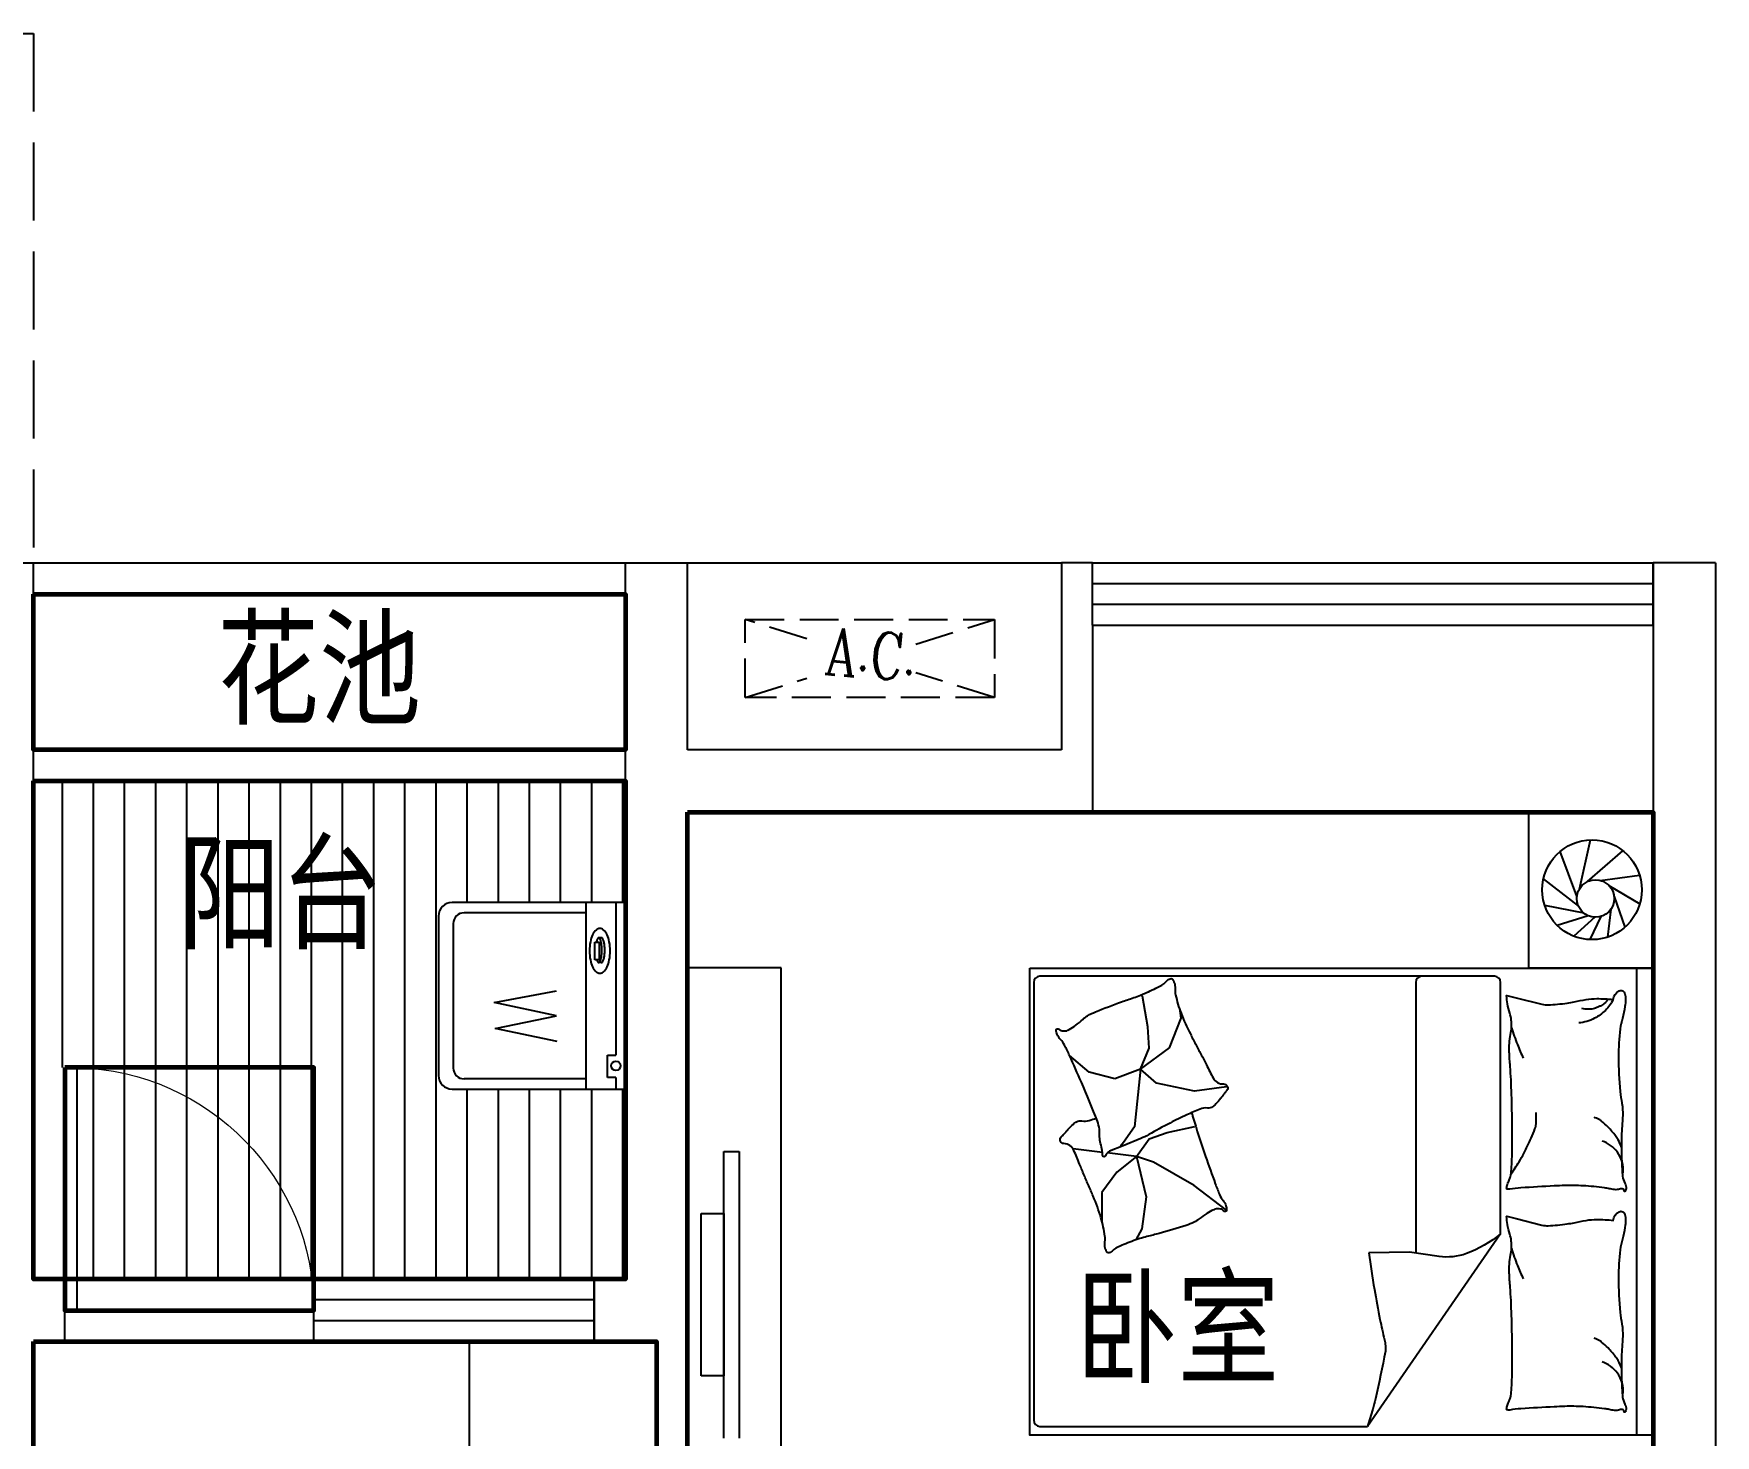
# Model space of a CAD drawing. Extents: x -555681 to -532641, y -677327 to -662427.
# Drawn here: x -539541 to -534141, y -666929 to -662427 of the extents above; entities that cross this region are included whole.
import ezdxf
from ezdxf.enums import TextEntityAlignment as Align

# ---------------------------------------------------------------- set-up
doc = ezdxf.new("R2010")
doc.units = 0
doc.header["$LTSCALE"] = 1000
doc.header["$MEASUREMENT"] = 0
doc.linetypes.add('DASH', pattern=[0.35, 0.25, -0.1])
doc.layers.get('0').update_dxf_attribs({"linetype": 'CONTINUOUS'})
for name, color, linetype in [('F', 8, 'CONTINUOUS'), ('FUR', 8, 'CONTINUOUS'), ('FURNITURE', 8, 'CONTINUOUS'), ('Furniture(家具)', 8, 'CONTINUOUS'), ('KT', 5, 'DASH'), ('PUB_TEXT', 7, 'CONTINUOUS'), ('WALL', 2, 'CONTINUOUS'), ('WINDOW', 4, 'CONTINUOUS'), ('屋顶轮廓阳台', 5, 'CONTINUOUS')]:
    doc.layers.add(name, color=color, linetype=linetype)
for name, color, linetype, lineweight in [('GT_卧室', 1, 'CONTINUOUS', 60), ('GT_厨房', 4, 'CONTINUOUS', 60), ('GT_花园', 74, 'CONTINUOUS', 60), ('GT_门', 120, 'CONTINUOUS', 60), ('GT_阳台', 6, 'CONTINUOUS', 60)]:
    doc.layers.add(name, color=color, linetype=linetype, lineweight=lineweight)
doc.styles.add('COMPLEX', font='COMPLEX')
doc.styles.add('DIM_FONT', font='ZBTXT.shx', dxfattribs={"width": 0.8})
doc.styles.add('黑体', font='simhei.ttf')

msp = doc.modelspace()

# ---------------------------------------------------------------- linework, layer by layer
for p, q in [((-536140.9, -664127.4), (-534340.9, -664127.4)), ((-536140.9, -664327.4), (-536140.9, -664127.4)), ((-534340.9, -664327.4), (-534340.9, -664127.4)), ((-534340.9, -664194.1), (-536140.9, -664194.1)), ((-534340.9, -664260.8), (-536140.9, -664260.8)), ((-536140.9, -664327.4), (-534340.9, -664327.4)), ((-534585.3, -665197.4), (-534639, -665053.7)), ((-534577.5, -665174.5), (-534542, -665016.8)), ((-534551.4, -665150.6), (-534437.8, -665051.3)), ((-534579.3, -665229.4), (-534693.1, -665141.8)), ((-534510.5, -665146.8), (-534384, -665130)), ((-534483, -665162.8), (-534383.4, -665221.8)), ((-537640.9, -665218.1), (-538197.5, -665218.1)), ((-537766.4, -665816.8), (-537766.4, -665218.1)), ((-537672, -665218.1), (-537672, -665707.7)), ((-537640.9, -665218.1), (-537640.9, -665816.8)), ((-534466.1, -665198.1), (-534431.4, -665297.1)), ((-538240.9, -665261.4), (-538240.9, -665773.4)), ((-537766.1, -665250.8), (-538158.6, -665250.8)), ((-534562.5, -665252.3), (-534688.9, -665226.9)), ((-534549.1, -665260.1), (-534648.8, -665291.2)), ((-534528, -665264.8), (-534595.6, -665326)), ((-534508.9, -665262.4), (-534544.4, -665336.7)), ((-534476.8, -665239.5), (-534487.3, -665329)), ((-538193.3, -665285.5), (-538193.3, -665749.4)), ((-537717.3, -665331.1), (-537726.4, -665331.1)), ((-537738.9, -665401.6), (-537738.9, -665345.5)), ((-537738.9, -665345.5), (-537724.5, -665345.5)), ((-537724.5, -665345.5), (-537724.5, -665401.6)), ((-537724.5, -665401.6), (-537738.9, -665401.6)), ((-537716.3, -665410.7), (-537726.4, -665410.6)), ((-534394.3, -665428.4), (-534394.3, -666928.4)), ((-536329.7, -665474.3), (-536329.7, -666880)), ((-534850.4, -665454.3), (-536309.7, -665454.3)), ((-535103, -665474.3), (-535103, -666343.7)), ((-534830.4, -666281.9), (-534830.4, -665474.3)), ((-538061.7, -665539), (-537861.5, -665501.8)), ((-537861.5, -665581.4), (-538061.7, -665539)), ((-535980, -665518.7), (-535986.5, -665515.4)), ((-535962.9, -665616.8), (-535980, -665518.7)), ((-538059, -665622.5), (-537861.5, -665581.4)), ((-535894.1, -665683.9), (-535856.3, -665589.3)), ((-535856.3, -665589.3), (-535859.7, -665565.2)), ((-537860.2, -665663.6), (-538059, -665622.5)), ((-535959.4, -665685.6), (-535962.9, -665616.8)), ((-537697.8, -665707.7), (-537671.3, -665707.7)), ((-537697.8, -665779.9), (-537697.8, -665707.7)), ((-536152, -665763), (-536214.5, -665709.4)), ((-535986.9, -665752.7), (-535894.1, -665683.9)), ((-535986.9, -665752.7), (-535959.4, -665685.6)), ((-536069.4, -665783.7), (-536152, -665763)), ((-535986.9, -665752.7), (-536069.4, -665783.7)), ((-535986.9, -665752.7), (-536005.8, -665938.5)), ((-535935.4, -665797.4), (-535986.9, -665752.7)), ((-538197.5, -665816.8), (-537640.9, -665816.8)), ((-537766.1, -665784.1), (-538158.6, -665784.1)), ((-537671.3, -665779.9), (-537697.8, -665779.9)), ((-537672, -665779.9), (-537672, -665816.8)), ((-535813.3, -665823.2), (-535935.4, -665797.4)), ((-535710.2, -665809.5), (-535813.3, -665823.2)), ((-536005.8, -665938.5), (-536041.9, -665988.4)), ((-535999.9, -666033.9), (-535958.5, -665976.6)), ((-535958.5, -665976.6), (-535901.2, -665956.8)), ((-535901.2, -665956.8), (-535812.3, -665937.1)), ((-536108.8, -666020.3), (-536203.4, -666008.5)), ((-535999.9, -666033.9), (-536094.1, -666022.1)), ((-535999.9, -666033.9), (-536063.2, -666083.3)), ((-536041.9, -665988.4), (-536050.5, -666000.4)), ((-535944.6, -666051.7), (-535999.9, -666033.9)), ((-535999.9, -666033.9), (-535968.3, -666162.4)), ((-536063.2, -666083.3), (-536110.6, -666148.6)), ((-535814.3, -666126.8), (-535944.6, -666051.7)), ((-535710.3, -666206), (-535814.3, -666126.8)), ((-536110.6, -666148.6), (-536110.6, -666241.5)), ((-535968.3, -666162.4), (-535982.2, -666265.2)), ((-535982.2, -666265.2), (-536002.2, -666301.2)), ((-534830.4, -666281.9), (-535257.8, -666900)), ((-538640.9, -666427.4), (-537740.9, -666427.4)), ((-538640.9, -666627.4), (-538640.9, -666427.4)), ((-537740.9, -666627.4), (-537740.9, -666427.4)), ((-537740.9, -666494.1), (-538640.9, -666494.1)), ((-537740.9, -666560.8), (-538640.9, -666560.8)), ((-538640.9, -666627.4), (-537740.9, -666627.4)), ((-536309.7, -666900), (-535257.8, -666900))]:
    msp.add_line(p, q)
at = {"extrusion": (0, 0, -1)}
for p, q in [((-539400.9, -665747.4), (-539440.9, -665747.4)), ((-539440.9, -666527.4), (-539440.9, -665747.4)), ((-539400.9, -666527.4), (-539400.9, -665747.4)), ((-539440.9, -666527.4), (-539400.9, -666527.4))]:
    msp.add_line(p, q, dxfattribs=at)
msp.add_lwpolyline([(-536341.9, -665428.4), (-534341.9, -665428.4), (-534341.9, -666928.4), (-536341.9, -666928.4)], close=True)
msp.add_lwpolyline([(-535925.1, -665486.6, 0.101392), (-535901.1, -665467.9, -0.223768), (-535888.1, -665462.1, -0.25558), (-535883.3, -665464.8, -0.081563), (-535877, -665480.1, -0.071805), (-535875.6, -665497.1, 0.069985), (-535874.2, -665514.6, 0.03546), (-535856.7, -665573, 0.029432), (-535826.7, -665639.9, 0.001554), (-535809.8, -665672.1, -0.00152), (-535792.6, -665704.9, -0.004735), (-535775.3, -665738.9, 0.00382), (-535753.9, -665781.2, 0.296001), (-535720, -665800.5, -0.649774), (-535709.4, -665821.2, -0.02319), (-535713.6, -665826.1, 0.0288), (-535717, -665830, 0.005727), (-535722.3, -665837, -0.004358), (-535729.2, -665846.2, -0.027528), (-535744.7, -665864.5, -0.046214), (-535755.4, -665873.9, -0.194121), (-535771.9, -665878, 0.133719), (-535795.7, -665881, 0.011505), (-535838.1, -665899.6, 0.008882), (-535891.9, -665925.9, 0.012426), (-535960.3, -665963.1, -0.033612), (-535986.1, -665975.7), (-536042.4, -665998.7), (-536085.9, -666016.5, 0.224341), (-536099.2, -666031, -0.722772), (-536108, -666031.2, -0.103513), (-536108.5, -666027.5, 0.053465), (-536108.8, -666020.2, 0.030109), (-536113.4, -665997.2, -0.031436), (-536117.8, -665975.1, -0.05324), (-536118.3, -665959.9, 0.05518), (-536118.7, -665945.4, 0.056271), (-536125.3, -665920, 0.0108), (-536176.7, -665794.3, 0.00456), (-536214.5, -665709.4, 0.01125), (-536230.9, -665675.5, 0.069394), (-536243.5, -665657.6, -0.079756), (-536254.1, -665641.8, -0.106399), (-536257.3, -665627.3, -0.328642), (-536254.3, -665623, -0.299547), (-536247.6, -665624.9, 0.189917), (-536238.4, -665629.7, 0.033518), (-536228.1, -665630.1, 0.075627), (-536223.5, -665629.3, 0.053489), (-536215.9, -665625.7, 0.017838), (-536194.9, -665611.9, 0.038394), (-536172.1, -665592.9, -0.059529), (-536156.8, -665581.3, -0.035943), (-536131.5, -665568.8, -0.011245), (-536047.3, -665536.6, -0.006203), (-536008.7, -665523.3, 0.010783), (-535986.5, -665515.4, 0.019485), (-535973.6, -665510, 0.005062)], format="xyb", close=True)
for points in [[(-534468.7, -665529.4, -0.263368), (-534449.9, -665501.5, -0.494818), (-534431.2, -665510.6, -0.049225), (-534429.4, -665528.3, -0.036831), (-534431.2, -665552, -0.031893), (-534439.3, -665589.9, 0.035782), (-534446.3, -665623.8, 0.032941), (-534452.2, -665713.5, 0.026564), (-534446.3, -665824.7, 0.017905), (-534440.9, -665862.2, -0.033397), (-534438.7, -665882.5, -0.03204), (-534439.4, -665919.5, 0.018442), (-534442.4, -665983.9, 0.010837), (-534441.7, -666048.6, 0.014624), (-534438.7, -666096.5, 0.111249), (-534431.4, -666119.1, -0.153708), (-534427.4, -666136, -0.076444), (-534429.1, -666143.4, -0.215512), (-534431.2, -666145.4, -0.585858), (-534434.2, -666142.7, 0.363489), (-534436.8, -666137.8, 0.191716), (-534448.3, -666137.8, -0.129675), (-534464.9, -666139.7, -0.01735), (-534481.7, -666136.7, 0.019326), (-534496.8, -666134.1, 0.018818), (-534565.2, -666127.5, 0.021828), (-534624.5, -666126.6, 0.006204), (-534658.3, -666128, 0.001963), (-534765.2, -666134.1, 0.028341), (-534801.3, -666138.4, -0.117014), (-534810.2, -666137.8, -0.36606), (-534811.2, -666136.4, -0.03973), (-534808.4, -666122.8, -0.048309), (-534802.9, -666109.1, 0.062981), (-534799, -666098.4, 0.04058), (-534795.6, -666075, 0.014345), (-534793.3, -666008.3, 0.005484), (-534794.1, -665882.8, 0.007153), (-534797.1, -665786.7, 0.008762), (-534799.8, -665744.1, -0.008153), (-534802.7, -665698.4, -0.06251), (-534798.3, -665641.3, 0.078669), (-534796.3, -665595.7, 0.047825), (-534801, -665573.3, -0.034494), (-534808.4, -665542.6, -0.023571), (-534811.4, -665517.2, -0.510228), (-534810.2, -665516.3), (-534780.2, -665523.8), (-534697.6, -665544.4, 0.073041), (-534678.1, -665546.4, 0.023305), (-534616.9, -665540.7, 0.018299), (-534594.1, -665536.6, -0.01097), (-534556.1, -665529.3, -0.042281), (-534521.8, -665526.4, -0.027201), (-534468.4, -665529.3)], [(-534468.7, -665529.2, -0.077379), (-534494, -665564, -0.077379), (-534528.7, -665589.5, -0.047525), (-534553.4, -665599.4, -0.047525), (-534579.4, -665604.5)], [(-534484.7, -665527.8, -0.05369), (-534497.7, -665542, -0.070312), (-534510, -665550.1, -0.015448), (-534518.5, -665553.8, -0.013244), (-534528.7, -665557.6, -0.082127), (-534546.8, -665560.6, -0.064164), (-534570, -665557.6)], [(-534795.6, -665619.8, 0.009729), (-534786.5, -665647.1, 0.009729), (-534776.5, -665674, 0.007971), (-534767.4, -665695.8, 0.007971), (-534757.7, -665717.2)], [(-535822.3, -665892.4, 0.025626), (-535819.5, -665904, 0.0108), (-535777.9, -666033.3, 0.00456), (-535746.7, -666120.8, 0.01125), (-535733, -666155.9, 0.069394), (-535721.8, -666174.7, -0.079756), (-535712.4, -666191.3, -0.106399), (-535710.3, -666206, -0.328642), (-535713.7, -666210, -0.299547), (-535720.2, -666207.6, 0.189917), (-535729, -666202.1, 0.033518), (-535739.3, -666201, 0.075627), (-535743.9, -666201.4, 0.053489), (-535751.7, -666204.4, 0.017838), (-535773.7, -666216.5, 0.038394), (-535798, -666233.7, -0.059529), (-535814.1, -666244.1, -0.035943), (-535840.3, -666254.7, -0.011245), (-535926.6, -666280.4, -0.006203), (-535966.2, -666290.6, 0.010783), (-535988.9, -666296.8, 0.019485), (-536002.2, -666301.2, 0.005062), (-536052.4, -666320.8, 0.101392), (-536077.7, -666337.6, -0.223768), (-536091.1, -666342.4, -0.25558), (-536095.7, -666339.3, -0.081563), (-536100.8, -666323.6, -0.071805), (-536100.9, -666306.5, 0.069985), (-536101, -666289, 0.03546), (-536114, -666229.4, 0.029432), (-536138.7, -666160.4, 0.001554), (-536153.1, -666127.1, -0.00152), (-536167.7, -666093, -0.004735), (-536182.4, -666057.7, 0.00382), (-536200.5, -666014, 0.296001), (-536232.8, -665992.1, -0.649774), (-536241.8, -665970.6, -0.02319), (-536237.2, -665966.1, 0.0288), (-536233.5, -665962.5, 0.005727), (-536227.7, -665955.9, -0.004358), (-536220.1, -665947.2, -0.027528), (-536203.3, -665930.2, -0.046214), (-536191.8, -665921.7, -0.194121), (-536175.1, -665918.9, 0.133719), (-536151.1, -665917.7, 0.005779), (-536129.1, -665910.2, 0.008882)], [(-534797.1, -666089, 0.016108), (-534770.9, -666050.1, 0.024599), (-534755.8, -666023.3, 0.009477), (-534732.5, -665974.3, 0.015937), (-534720.2, -665944.4, 0.072521), (-534716.6, -665928.1, 0.033339), (-534716.4, -665891.8)], [(-534442.5, -666003.3, 0.027842), (-534453.1, -665979.5, 0.048685), (-534461.2, -665967, 0.023666), (-534485.5, -665939, 0.031223), (-534506.2, -665920, 0.046801), (-534513.9, -665914.9, 0.023191), (-534530.6, -665906.9)], [(-534436.8, -666085.3, 0.088153), (-534440.3, -666050.7, 0.088153), (-534455.6, -666019.5, 0.077547), (-534477.2, -665997.9, 0.077547), (-534504.3, -665983.9)], [(-534468.7, -666238.7, -0.263368), (-534449.9, -666210.7, -0.494818), (-534431.2, -666219.9, -0.049225), (-534429.4, -666237.5, -0.036831), (-534431.2, -666261.2, -0.031893), (-534439.3, -666299.2, 0.035782), (-534446.3, -666333.1, 0.032941), (-534452.2, -666422.7, 0.026564), (-534446.3, -666534, 0.017905), (-534440.9, -666571.5, -0.033397), (-534438.7, -666591.7, -0.03204), (-534439.4, -666628.8, 0.018442), (-534442.4, -666693.1, 0.010837), (-534441.7, -666757.9, 0.014624), (-534438.7, -666805.8, 0.111249), (-534431.4, -666828.3, -0.153708), (-534427.4, -666845.2, -0.076444), (-534429.1, -666852.6, -0.215512), (-534431.2, -666854.6, -0.585858), (-534434.2, -666851.9, 0.363489), (-534436.8, -666847.1, 0.191716), (-534448.3, -666847, -0.129675), (-534464.9, -666849, -0.01735), (-534481.7, -666846, 0.019326), (-534496.8, -666843.3, 0.018818), (-534565.2, -666836.7, 0.021828), (-534624.5, -666835.8, 0.006204), (-534658.3, -666837.2, 0.001963), (-534765.2, -666843.3, 0.028341), (-534801.3, -666847.6, -0.117014), (-534810.2, -666847.1, -0.36606), (-534811.2, -666845.7, -0.03973), (-534808.4, -666832.1, -0.048309), (-534802.9, -666818.3, 0.062981), (-534799, -666807.6, 0.04058), (-534795.6, -666784.2, 0.014345), (-534793.3, -666717.5, 0.005484), (-534794.1, -666592.1, 0.007153), (-534797.1, -666495.9, 0.008762), (-534799.8, -666453.4, -0.008153), (-534802.7, -666407.7, -0.06251), (-534798.3, -666350.5, 0.078669), (-534796.3, -666304.9, 0.047825), (-534801, -666282.6, -0.034494), (-534808.4, -666251.8, -0.023571), (-534811.4, -666226.5, -0.510228), (-534810.2, -666225.5), (-534780.2, -666233), (-534697.6, -666253.7, 0.073041), (-534678.1, -666255.6, 0.023305), (-534616.9, -666249.9, 0.018299), (-534594.1, -666245.9, -0.01097), (-534556.1, -666238.5, -0.042281), (-534521.8, -666235.6, -0.027201), (-534468.4, -666238.5)], [(-534830.4, -666281.9, -0.085272), (-534940.5, -666345.2, -0.124044), (-535028.1, -666354.4), (-535123.5, -666340.8), (-535253.6, -666342.5)], [(-535253.6, -666342.5, 0.007867), (-535235.8, -666460.2, 0.009508), (-535217.8, -666556.9, 0.006616), (-535203.4, -666621.9, -0.023828), (-535200.1, -666640.1, -0.080713), (-535200.6, -666658.7, -0.009591), (-535232.5, -666811.4, -0.013133), (-535241.1, -666844.8, -0.007859), (-535257.8, -666900)], [(-534795.6, -666329, 0.009729), (-534786.5, -666356.3, 0.009729), (-534776.5, -666383.2, 0.007971), (-534767.4, -666405, 0.007971), (-534757.7, -666426.4)], [(-534442.5, -666712.5, 0.027842), (-534453.1, -666688.7, 0.048685), (-534461.2, -666676.2, 0.023666), (-534485.5, -666648.3, 0.031223), (-534506.2, -666629.2, 0.046801), (-534513.9, -666624.1, 0.023191), (-534530.6, -666616.1)], [(-534436.8, -666794.5, 0.088153), (-534440.3, -666760, 0.088153), (-534455.6, -666728.8, 0.077547), (-534477.2, -666707.1, 0.077547), (-534504.3, -666693.1)]]:
    msp.add_lwpolyline(points, format="xyb")
for centre, radius in [((-534537, -665176.9), 160), ((-534525.7, -665204.9), 60), ((-537671.3, -665741.9), 15.2)]:
    msp.add_circle(centre, radius)
for centre, radius, start, end in [((-538197.5, -665261.4), 43.4, 90, 180), ((-538158.6, -665285.5), 34.7, 90, 180), ((-537660.9, -665361.3), 94.1, 155.2655, 169.1967), ((-537699.2, -665343.7), 52, 131.9599, 155.2655), ((-537722.8, -665317.4), 16.5, 90, 131.9599), ((-537699, -665351.7), 35.9, 148.0894, 165.5369), ((-537726.4, -665334.6), 3.5, 90, 148.0894), ((-537726.4, -665334.6), 3.5, 31.9106, 90), ((-537753.9, -665351.7), 35.9, 14.4631, 31.9106), ((-537722.8, -665317.4), 16.5, 48.0401, 90), ((-537717.3, -665334.6), 3.5, 31.9106, 90), ((-537744.8, -665351.7), 35.9, 14.4631, 31.9106), ((-537746.5, -665343.7), 52, 24.7345, 48.0401), ((-537784.8, -665361.3), 94.1, 10.8033, 24.7345), ((-537599.9, -665373), 156.2, 169.1967, 180), ((-537599.9, -665373), 156.2, 180, 190.8033), ((-537654.3, -665363.2), 81.9, 165.5369, 167.5389), ((-537798.5, -665363.2), 81.9, 6.0983, 14.4631), ((-537798.5, -665378.5), 81.9, 345.5369, 353.9017), ((-537870.2, -665370.8), 154, 360, 6.0983), ((-537870.2, -665370.8), 154, 353.9017, 0), ((-537789.4, -665363.2), 81.9, 6.0983, 14.4631), ((-537789.4, -665378.5), 81.9, 345.5369, 353.9017), ((-537861, -665370.8), 154, 0, 6.0983), ((-537861, -665370.8), 154, 353.9017, 360), ((-537845.8, -665373), 156.2, 0, 10.8033), ((-537845.8, -665373), 156.2, 349.1967, 0), ((-537660.9, -665384.6), 94.1, 190.8033, 204.7345), ((-537699.2, -665402.3), 52, 204.7345, 228.0401), ((-537722.8, -665428.6), 16.5, 228.0401, 270), ((-537699, -665390), 35.9, 198.9155, 211.9106), ((-537726.4, -665407.1), 3.5, 211.9106, 270), ((-537726.4, -665407.1), 3.5, 270, 328.0894), ((-537753.9, -665390), 35.9, 328.0894, 345.5369), ((-537722.8, -665428.6), 16.5, 270, 311.9599), ((-537717.3, -665407.1), 3.5, 252.0546, 270), ((-537717.3, -665407.1), 3.5, 270, 328.0894), ((-537744.8, -665390), 35.9, 328.0894, 345.5369), ((-537746.5, -665402.3), 52, 311.9599, 335.2655), ((-537784.8, -665384.6), 94.1, 335.2655, 349.1967), ((-536309.7, -665474.3), 20, 90, 180), ((-535083, -665474.3), 20, 90, 180), ((-534850.4, -665474.3), 20, 0, 90), ((-538158.6, -665749.4), 34.7, 180, 270), ((-538197.5, -665773.4), 43.4, 180, 270), ((-536309.7, -666880), 20, 180, 270)]:
    msp.add_arc(centre, radius, start, end)
at = {"lineweight": 13, "extrusion": (0, 0, -1)}
msp.add_arc((539420.9, -666527.4), 780, 91.4693, 180, dxfattribs=at)
at = {"layer": 'F', "linetype": 'Continuous'}
for p, q in [((-539448.7, -665747.4), (-539448.7, -664827.4)), ((-539348.7, -665750.8), (-539348.7, -664827.4)), ((-539248.7, -665766.7), (-539248.7, -664827.4)), ((-539148.7, -665796.5), (-539148.7, -664827.4)), ((-539048.7, -665842), (-539048.7, -664827.4)), ((-538948.7, -665906.6), (-538948.7, -664827.4)), ((-538848.7, -665997.4), (-538848.7, -664827.4)), ((-538748.7, -666131.8), (-538748.7, -664827.4)), ((-538648.7, -666417.5), (-538648.7, -664827.4)), ((-538548.7, -666427.4), (-538548.7, -664827.4)), ((-538448.7, -666427.4), (-538448.7, -664827.4)), ((-538348.7, -666427.4), (-538348.7, -664827.4)), ((-538248.7, -666427.4), (-538248.7, -664827.4)), ((-538148.7, -665218.1), (-538148.7, -664827.4)), ((-538048.7, -665218.1), (-538048.7, -664827.4)), ((-537948.7, -665218.1), (-537948.7, -664827.4)), ((-537848.7, -665218.1), (-537848.7, -664827.4)), ((-537748.7, -665218.1), (-537748.7, -664827.4)), ((-537648.7, -665218.1), (-537648.7, -664827.4)), ((-539348.7, -666427.4), (-539348.7, -665750.8)), ((-539248.7, -666427.4), (-539248.7, -665766.7)), ((-539148.7, -666427.4), (-539148.7, -665796.5)), ((-538148.7, -666427.4), (-538148.7, -665816.8)), ((-538048.7, -666427.4), (-538048.7, -665816.8)), ((-537948.7, -666427.4), (-537948.7, -665816.8)), ((-537848.7, -666427.4), (-537848.7, -665816.8)), ((-537748.7, -666427.4), (-537748.7, -665816.8)), ((-537648.7, -666427.4), (-537648.7, -665816.8)), ((-539048.7, -666427.4), (-539048.7, -665842)), ((-538948.7, -666427.4), (-538948.7, -665906.6)), ((-538848.7, -666427.4), (-538848.7, -665997.4)), ((-538748.7, -666427.4), (-538748.7, -666131.8)), ((-538648.7, -666427.4), (-538648.7, -666417.5))]:
    msp.add_line(p, q, dxfattribs=at)
at = {"layer": 'FUR'}
for p, q in [((-534340.9, -664927.4), (-534740.9, -664927.4)), ((-534740.9, -664927.4), (-534740.9, -665427.4)), ((-534340.9, -665427.4), (-534340.9, -664927.4)), ((-534740.9, -665427.4), (-534340.9, -665427.4))]:
    msp.add_line(p, q, dxfattribs=at)
at = {"layer": 'FURNITURE'}
msp.add_line((-538140.9, -669427.4), (-538140.9, -666627.4), dxfattribs=at)
at = {"layer": 'Furniture(家具)'}
for p, q in [((-537140.6, -665427.4), (-537440.9, -665427.4)), ((-537440.9, -665427.4), (-537440.9, -667527.4)), ((-537140.6, -667527.4), (-537140.6, -665427.4)), ((-537324.2, -666937.9), (-537324.2, -666016.9)), ((-537324.2, -666016.9), (-537275.5, -666016.9)), ((-537275.5, -666016.9), (-537275.5, -666937.9)), ((-537397.3, -666737.9), (-537397.3, -666216.9)), ((-537397.3, -666216.9), (-537324.2, -666216.9)), ((-537324.2, -666216.9), (-537324.2, -666737.9)), ((-537324.2, -666737.9), (-537397.3, -666737.9))]:
    msp.add_line(p, q, dxfattribs=at)
at = {"layer": 'GT_卧室', "lineweight": 60}
msp.add_lwpolyline([(-537440.9, -664927.4), (-534340.9, -664927.4), (-534340.9, -668027.4), (-536340.9, -668027.4), (-536340.9, -668727.4), (-537440.9, -668727.4), (-537440.9, -664927.4)], close=True, dxfattribs=at)
at = {"layer": 'GT_厨房', "lineweight": 60}
msp.add_lwpolyline([(-539540.9, -666627.4), (-537540.9, -666627.4), (-537540.9, -670027.4), (-539540.9, -670027.4), (-539540.9, -666627.4)], dxfattribs=at)
at = {"layer": 'GT_花园'}
msp.add_lwpolyline([(-539540.9, -664227.4), (-537640.9, -664227.4), (-537640.9, -664727.4), (-539540.9, -664727.4), (-539540.9, -664227.4)], dxfattribs=at)
at = {"layer": 'GT_门', "lineweight": 60}
msp.add_lwpolyline([(-539440.9, -665747.4), (-539440.9, -666527.4), (-538640.9, -666527.4), (-538640.9, -665747.4), (-539440.9, -665747.4)], dxfattribs=at)
at = {"layer": 'GT_阳台', "lineweight": 60}
msp.add_lwpolyline([(-539540.9, -664827.4), (-537640.9, -664827.4), (-537640.9, -666427.4), (-539540.9, -666427.4), (-539540.9, -664827.4)], dxfattribs=at)
at = {"layer": 'KT', "linetype": 'DASH', "ltscale": 0.5}
for p, q in [((-537058.3, -664371.1), (-537256, -664309.3)), ((-536708.2, -664388.1), (-536456, -664309.3)), ((-537256, -664559.3), (-537058.3, -664497.5)), ((-536456, -664559.3), (-536708.2, -664480.5))]:
    msp.add_line(p, q, dxfattribs=at)
msp.add_lwpolyline([(-536456, -664309.3), (-536456, -664559.3), (-537256, -664559.3), (-537256, -664309.3)], close=True, dxfattribs=at)
at = {"layer": 'WALL'}
for p, q in [((-539740.9, -664127.4), (-539540.9, -664127.4)), ((-539540.9, -666427.4), (-539540.9, -664127.4)), ((-537640.9, -664827.4), (-537640.9, -664127.4)), ((-537640.9, -664127.4), (-537440.9, -664127.4)), ((-537440.9, -664727.4), (-537440.9, -664127.4)), ((-536140.9, -664127.4), (-536240.9, -664127.4)), ((-536240.9, -664127.4), (-536240.9, -664727.4)), ((-536140.9, -664327.4), (-536140.9, -664127.4)), ((-534140.9, -664127.4), (-534340.9, -664127.4)), ((-534340.9, -664127.4), (-534340.9, -664327.4)), ((-534140.9, -664127.4), (-534140.9, -668027.4)), ((-536140.9, -664327.4), (-536140.9, -664927.4)), ((-534340.9, -664327.4), (-534340.9, -668027.4)), ((-536240.9, -664727.4), (-537440.9, -664727.4)), ((-537640.9, -666427.4), (-537640.9, -664827.4)), ((-537440.9, -666527.4), (-537440.9, -664927.4)), ((-536140.9, -664927.4), (-537440.9, -664927.4)), ((-539440.9, -666427.4), (-539540.9, -666427.4)), ((-539440.9, -666627.4), (-539440.9, -666427.4)), ((-537640.9, -666427.4), (-537740.9, -666427.4)), ((-537740.9, -666427.4), (-537740.9, -666627.4)), ((-537440.9, -668727.4), (-537440.9, -666527.4)), ((-539540.9, -666627.4), (-539440.9, -666627.4)), ((-539540.9, -666627.4), (-539540.9, -667627.4)), ((-537740.9, -666627.4), (-537540.9, -666627.4)), ((-537540.9, -668727.4), (-537540.9, -666627.4))]:
    msp.add_line(p, q, dxfattribs=at)
at = {"layer": 'WINDOW'}
for p, q in [((-536140.9, -664927.4), (-534340.9, -664927.4)), ((-539440.9, -666427.4), (-538640.9, -666427.4))]:
    msp.add_line(p, q, dxfattribs=at)
at = {"layer": '屋顶轮廓阳台', "linetype": 'DASH'}
for p, q in [((-542540.9, -662427.4), (-539540.9, -662427.4)), ((-539540.9, -662427.4), (-539540.9, -664127.4))]:
    msp.add_line(p, q, dxfattribs=at)
at = {"layer": '屋顶轮廓阳台'}
for p, q in [((-539540.9, -664127.4), (-537640.9, -664127.4)), ((-537440.9, -664127.4), (-536240.9, -664127.4)), ((-539540.9, -664227.4), (-537640.9, -664227.4)), ((-537640.9, -664727.4), (-539540.9, -664727.4)), ((-537640.9, -664827.4), (-539540.9, -664827.4))]:
    msp.add_line(p, q, dxfattribs=at)

# ---------------------------------------------------------------- texts
at = {"width": 0.8, "flags": 9}
for tag in ['XSIZE', 'YSIZE']:
    msp.add_attdef(tag, (-534537, -665176.9), '320', height=0.5, rotation=180, dxfattribs=at)
at = {"style": 'DIM_FONT', "width": 0.8, "flags": 9}
for tag, s in [('XSIZE', '1500'), ('YSIZE', '2000')]:
    msp.add_attdef(tag, (-534341.9, -665428.4), s, height=0.5, rotation=270, dxfattribs=at)
at = {"layer": 'KT', "linetype": 'DASH', "ltscale": 0.5, "style": 'COMPLEX', "text_generation_flag": 6, "width": 0.8}
msp.add_text('A.C.', height=150, rotation=175, dxfattribs=at).set_placement((-536705.9, -664433.8), align=Align.MIDDLE_RIGHT)
at = {"layer": 'PUB_TEXT', "style": '黑体', "width": 0.8}
for s, p in [('花池', (-538624, -664614.5)), ('阳台', (-538747, -665335.8))]:
    msp.add_text(s, height=300, dxfattribs=at).set_placement(p, align=Align.CENTER)
msp.add_text('卧室', height=300, dxfattribs=at).set_placement((-536195.4, -666731, 0))

doc.saveas('drawing.dxf')
